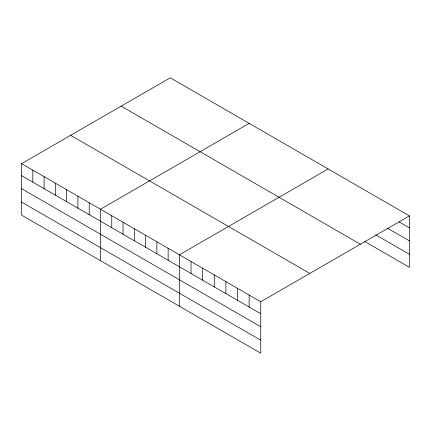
<?xml version="1.0" encoding="UTF-8"?>
<svg xmlns="http://www.w3.org/2000/svg" width="431" height="431" viewBox="0 0 431 431"><rect width="100%" height="100%" fill="white"/><g stroke="black" fill="none" stroke-linecap="round" stroke-linejoin="round"><path stroke-width="0.65" d="M364.723 241.516L409.45 267.339L409.45 215.899L170.256 77.806L21.55 163.661L21.55 215.101L260.744 353.194L260.744 301.754L21.55 163.661M249.188 123.374L100.482 209.229L100.482 260.669M328.126 168.947L179.42 254.802L179.42 306.242M260.744 301.754L409.45 215.899M398.993 221.83L409.45 227.87M387.377 228.15L409.45 240.897M375.757 234.863L409.45 254.317M121.181 106.139L360.375 244.232M70.625 135.329L309.819 273.426M21.55 175.627L260.744 313.725M21.55 188.654L260.744 326.752M21.55 202.074L260.744 340.172M249.123 295.046L249.123 307.017M237.508 288.339L237.508 300.31M225.887 281.632L225.887 293.603M214.272 274.924L214.272 286.895M202.651 268.217L202.651 280.188M191.035 261.509L191.035 273.48M168.144 248.294L168.144 260.259M156.862 241.78L156.862 253.751M145.586 235.272L145.586 247.238M134.31 228.764L134.31 240.73M123.034 222.251L123.034 234.222M111.758 215.742L111.758 227.708M89.206 202.721L89.206 214.686M77.93 196.213L77.93 208.178M66.654 189.699L66.654 201.67M55.378 183.191L55.378 195.157M44.102 176.678L44.102 188.649M32.826 170.17L32.826 182.135"/></g></svg>
